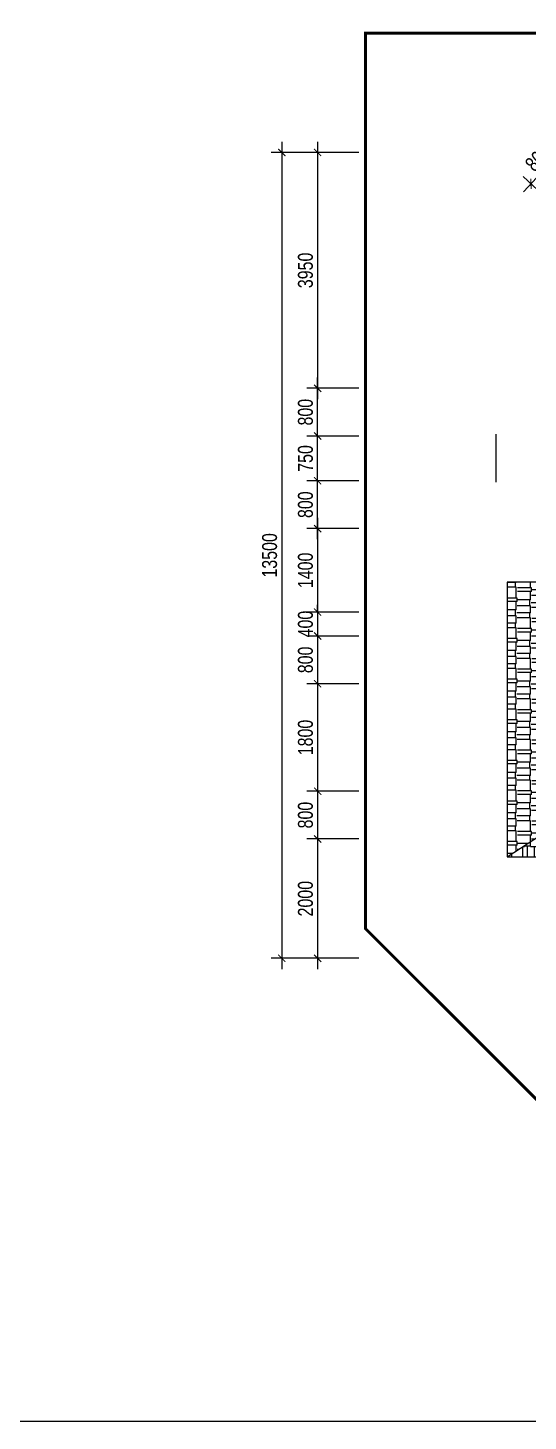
# Model space of a CAD drawing. Header units: millimetres. Extents: x 33748 to 451939, y -263262 to 62681.
# Drawn here: x 201582 to 209962, y -83068 to -59728 of the extents above; entities that cross this region are included whole.
import ezdxf

# ---------------------------------------------------------------- set-up
doc = ezdxf.new("R2010")
doc.units = ezdxf.units.MM
doc.header["$PDMODE"] = 98
doc.linetypes.add('CENTER', pattern=[50.8, 31.75, -6.35, 6.35, -6.35])
doc.linetypes.add('HIDDEN', pattern=[0.375, 0.25, -0.125])
doc.layers.get('Defpoints').update_dxf_attribs({"color": 202, "lineweight": 13})
for name, color, linetype in [('-HATCH CONCRETE', 54, 'Continuous'), ('12. NET DIM', 9, 'Continuous'), ('13. NET HATCH', 252, 'Continuous'), ('SOLO', 7, 'Continuous')]:
    doc.layers.add(name, color=color, linetype=linetype)
doc.layers.add('-RANH GIOI KHU DAT', color=12, linetype='CENTER', lineweight=18)
doc.styles.add('AVANH', font='', dxfattribs={"width": 0.8})
doc.styles.get('AVANH').set_extended_font_data('.VnAvantH')
doc.dimstyles.new('C_100A3', dxfattribs={"dimscale": 100, "dimtxt": 2.5, "dimasz": 1.2, "dimexe": 1.8, "dimexo": 0, "dimgap": 0.75, "dimtad": 1, "dimdec": 0, "dimzin": 0, "dimdsep": 46, "dimtxsty": 'AVANH', "dimblk": 'ARCHTICK', "dimcen": 0, "dimdle": 1.8, "dimclrd": 256, "dimclre": 256, "dimclrt": 7, "dimadec": 0, "dimazin": 0, "dimtfac": 0.0001, "dimtdec": 0, "dimtix": 1, "dimtmove": 2, "dimatfit": 3, "dimldrblk": 'ARCHTICK', "dimfxl": 1.8, "dimtolj": 1, "dimtzin": 0, "dimarcsym": 0})

# ---------------------------------------------------------------- blocks, each defined once
blk = doc.blocks.new('_ARCHTICK')
at = {"const_width": 0.15}
blk.add_lwpolyline([(-0.5, -0.5), (0.5, 0.5)], dxfattribs=at)
blk = doc.blocks.new('*D237')
at = {"layer": '12. NET DIM', "lineweight": -2, "transparency": 16777216}
for p, q in [((206436, -68296), (206436, -67136)), ((207125, -67316), (206256, -67316)), ((207125, -68116), (206256, -68116))]:
    blk.add_line(p, q, dxfattribs=at)
at = {"layer": 'Defpoints', "color": 0, "transparency": 16777216}
for p in [(206436, -67316), (207125, -67316), (207125, -68116)]:
    blk.add_point(p, dxfattribs=at)
at = {"layer": '12. NET DIM', "lineweight": -2, "transparency": 16777216, "xscale": 120, "yscale": 120, "zscale": 120}
for p, rotation in [((206436, -67316), 90), ((206436, -68116), 270)]:
    blk.add_blockref('_ARCHTICK', p, dxfattribs=dict(at, rotation=rotation))
at = {"layer": '12. NET DIM', "color": 7, "transparency": 16777216, "insert": (206232, -67716), "char_height": 250, "attachment_point": 5, "rotation": 90, "style": 'AVANH'}
blk.add_mtext('\\A1;800', dxfattribs=at)
blk = doc.blocks.new('*D238')
at = {"layer": '12. NET DIM', "lineweight": -2, "transparency": 16777216}
for p, q in [((206436, -67496), (206436, -66386)), ((207125, -66566), (206256, -66566)), ((207125, -67316), (206256, -67316))]:
    blk.add_line(p, q, dxfattribs=at)
at = {"layer": 'Defpoints', "color": 0, "transparency": 16777216}
for p in [(206436, -66566), (207125, -66566), (207125, -67316)]:
    blk.add_point(p, dxfattribs=at)
at = {"layer": '12. NET DIM', "lineweight": -2, "transparency": 16777216, "xscale": 120, "yscale": 120, "zscale": 120}
for p, rotation in [((206436, -66566), 90), ((206436, -67316), 270)]:
    blk.add_blockref('_ARCHTICK', p, dxfattribs=dict(at, rotation=rotation))
at = {"layer": '12. NET DIM', "color": 7, "transparency": 16777216, "insert": (206232, -66941), "char_height": 250, "attachment_point": 5, "rotation": 90, "style": 'AVANH'}
blk.add_mtext('\\A1;750', dxfattribs=at)
blk = doc.blocks.new('*D239')
at = {"layer": '12. NET DIM', "lineweight": -2, "transparency": 16777216}
for p, q in [((206436, -66746), (206436, -65586)), ((207125, -65766), (206256, -65766)), ((207125, -66566), (206256, -66566))]:
    blk.add_line(p, q, dxfattribs=at)
at = {"layer": 'Defpoints', "color": 0, "transparency": 16777216}
for p in [(206436, -65766), (207125, -65766), (207125, -66566)]:
    blk.add_point(p, dxfattribs=at)
at = {"layer": '12. NET DIM', "lineweight": -2, "transparency": 16777216, "xscale": 120, "yscale": 120, "zscale": 120}
for p, rotation in [((206436, -65766), 90), ((206436, -66566), 270)]:
    blk.add_blockref('_ARCHTICK', p, dxfattribs=dict(at, rotation=rotation))
at = {"layer": '12. NET DIM', "color": 7, "transparency": 16777216, "insert": (206232, -66166), "char_height": 250, "attachment_point": 5, "rotation": 90, "style": 'AVANH'}
blk.add_mtext('\\A1;800', dxfattribs=at)
blk = doc.blocks.new('*D240')
at = {"layer": '12. NET DIM', "lineweight": -2, "transparency": 16777216}
for p, q in [((210676, -61622), (209886, -62472)), ((210827, -62008), (210422, -61632)), ((210282, -62594), (209877, -62217))]:
    blk.add_line(p, q, dxfattribs=at)
at = {"layer": 'Defpoints', "color": 0, "transparency": 16777216}
for p in [(210827, -62008), (210009, -62340), (210282, -62594)]:
    blk.add_point(p, dxfattribs=at)
at = {"layer": '12. NET DIM', "lineweight": -2, "transparency": 16777216, "xscale": 120, "yscale": 120, "zscale": 120}
for p, rotation in [((210554, -61754), 47.06653592375692), ((210009, -62340), 227.0665359237569)]:
    blk.add_blockref('_ARCHTICK', p, dxfattribs=dict(at, rotation=rotation))
at = {"layer": '12. NET DIM', "color": 7, "transparency": 16777216, "insert": (210132, -61908), "char_height": 250, "attachment_point": 5, "rotation": 47.0665, "style": 'AVANH'}
blk.add_mtext('\\A1;800', dxfattribs=at)
blk = doc.blocks.new('*D513')
at = {"layer": '12. NET DIM', "lineweight": -2, "transparency": 16777216}
for p, q in [((207125, -61815), (206256, -61815)), ((206436, -61635), (206436, -65946)), ((207125, -65766), (206256, -65766))]:
    blk.add_line(p, q, dxfattribs=at)
at = {"layer": 'Defpoints', "color": 0, "transparency": 16777216}
for p in [(207125, -61815), (206436, -65766), (207125, -65766)]:
    blk.add_point(p, dxfattribs=at)
at = {"layer": '12. NET DIM', "lineweight": -2, "transparency": 16777216, "xscale": 120, "yscale": 120, "zscale": 120}
for p, rotation in [((206436, -61815), 90), ((206436, -65766), 270)]:
    blk.add_blockref('_ARCHTICK', p, dxfattribs=dict(at, rotation=rotation))
at = {"layer": '12. NET DIM', "color": 7, "transparency": 16777216, "insert": (206232, -63791), "char_height": 250, "attachment_point": 5, "rotation": 90, "style": 'AVANH'}
blk.add_mtext('\\A1;3950', dxfattribs=at)
blk = doc.blocks.new('*D514')
at = {"layer": '12. NET DIM', "lineweight": -2, "transparency": 16777216}
for p, q in [((207125, -68116), (206256, -68116)), ((206436, -67936), (206436, -69696)), ((207125, -69516), (206256, -69516))]:
    blk.add_line(p, q, dxfattribs=at)
at = {"layer": 'Defpoints', "color": 0, "transparency": 16777216}
for p in [(207125, -68116), (206436, -69516), (207125, -69516)]:
    blk.add_point(p, dxfattribs=at)
at = {"layer": '12. NET DIM', "lineweight": -2, "transparency": 16777216, "xscale": 120, "yscale": 120, "zscale": 120}
for p, rotation in [((206436, -68116), 90), ((206436, -69516), 270)]:
    blk.add_blockref('_ARCHTICK', p, dxfattribs=dict(at, rotation=rotation))
at = {"layer": '12. NET DIM', "color": 7, "transparency": 16777216, "insert": (206232, -68816), "char_height": 250, "attachment_point": 5, "rotation": 90, "style": 'AVANH'}
blk.add_mtext('\\A1;1400', dxfattribs=at)
blk = doc.blocks.new('*D515')
at = {"layer": '12. NET DIM', "lineweight": -2, "transparency": 16777216}
for p, q in [((207125, -69516), (206256, -69516)), ((206436, -69516), (206436, -69396)), ((206436, -69516), (206436, -69916)), ((207125, -69916), (206256, -69916)), ((206436, -69916), (206436, -70036))]:
    blk.add_line(p, q, dxfattribs=at)
at = {"layer": 'Defpoints', "color": 0, "transparency": 16777216}
for p in [(207125, -69516), (206436, -69916), (207125, -69916)]:
    blk.add_point(p, dxfattribs=at)
at = {"layer": '12. NET DIM', "lineweight": -2, "transparency": 16777216, "xscale": 120, "yscale": 120, "zscale": 120}
for p, rotation in [((206436, -69516), 270), ((206436, -69916), 90)]:
    blk.add_blockref('_ARCHTICK', p, dxfattribs=dict(at, rotation=rotation))
at = {"layer": '12. NET DIM', "color": 7, "transparency": 16777216, "insert": (206232, -69716), "char_height": 250, "attachment_point": 5, "rotation": 90, "style": 'AVANH'}
blk.add_mtext('\\A1;400', dxfattribs=at)
blk = doc.blocks.new('*D516')
at = {"layer": '12. NET DIM', "lineweight": -2, "transparency": 16777216}
for p, q in [((206436, -69736), (206436, -70896)), ((207125, -69916), (206256, -69916)), ((207125, -70716), (206256, -70716))]:
    blk.add_line(p, q, dxfattribs=at)
at = {"layer": 'Defpoints', "color": 0, "transparency": 16777216}
for p in [(207125, -69916), (206436, -70716), (207125, -70716)]:
    blk.add_point(p, dxfattribs=at)
at = {"layer": '12. NET DIM', "lineweight": -2, "transparency": 16777216, "xscale": 120, "yscale": 120, "zscale": 120}
for p, rotation in [((206436, -69916), 90), ((206436, -70716), 270)]:
    blk.add_blockref('_ARCHTICK', p, dxfattribs=dict(at, rotation=rotation))
at = {"layer": '12. NET DIM', "color": 7, "transparency": 16777216, "insert": (206232, -70316), "char_height": 250, "attachment_point": 5, "rotation": 90, "style": 'AVANH'}
blk.add_mtext('\\A1;800', dxfattribs=at)
blk = doc.blocks.new('*D517')
at = {"layer": '12. NET DIM', "lineweight": -2, "transparency": 16777216}
for p, q in [((207125, -70716), (206256, -70716)), ((206436, -70536), (206436, -72696)), ((207125, -72516), (206256, -72516))]:
    blk.add_line(p, q, dxfattribs=at)
at = {"layer": 'Defpoints', "color": 0, "transparency": 16777216}
for p in [(207125, -70716), (206436, -72516), (207125, -72516)]:
    blk.add_point(p, dxfattribs=at)
at = {"layer": '12. NET DIM', "lineweight": -2, "transparency": 16777216, "xscale": 120, "yscale": 120, "zscale": 120}
for p, rotation in [((206436, -70716), 90), ((206436, -72516), 270)]:
    blk.add_blockref('_ARCHTICK', p, dxfattribs=dict(at, rotation=rotation))
at = {"layer": '12. NET DIM', "color": 7, "transparency": 16777216, "insert": (206232, -71616), "char_height": 250, "attachment_point": 5, "rotation": 90, "style": 'AVANH'}
blk.add_mtext('\\A1;1800', dxfattribs=at)
blk = doc.blocks.new('*D518')
at = {"layer": '12. NET DIM', "lineweight": -2, "transparency": 16777216}
for p, q in [((206436, -72336), (206436, -73496)), ((207125, -72516), (206256, -72516)), ((207125, -73316), (206256, -73316))]:
    blk.add_line(p, q, dxfattribs=at)
at = {"layer": 'Defpoints', "color": 0, "transparency": 16777216}
for p in [(207125, -72516), (206436, -73316), (207125, -73316)]:
    blk.add_point(p, dxfattribs=at)
at = {"layer": '12. NET DIM', "lineweight": -2, "transparency": 16777216, "xscale": 120, "yscale": 120, "zscale": 120}
for p, rotation in [((206436, -72516), 90), ((206436, -73316), 270)]:
    blk.add_blockref('_ARCHTICK', p, dxfattribs=dict(at, rotation=rotation))
at = {"layer": '12. NET DIM', "color": 7, "transparency": 16777216, "insert": (206232, -72916), "char_height": 250, "attachment_point": 5, "rotation": 90, "style": 'AVANH'}
blk.add_mtext('\\A1;800', dxfattribs=at)
blk = doc.blocks.new('*D519')
at = {"layer": '12. NET DIM', "lineweight": -2, "transparency": 16777216}
for p, q in [((206436, -73136), (206436, -75495)), ((207125, -73316), (206256, -73316)), ((207125, -75315), (206256, -75315))]:
    blk.add_line(p, q, dxfattribs=at)
at = {"layer": 'Defpoints', "color": 0, "transparency": 16777216}
for p in [(207125, -73316), (206436, -75315), (207125, -75315)]:
    blk.add_point(p, dxfattribs=at)
at = {"layer": '12. NET DIM', "lineweight": -2, "transparency": 16777216, "xscale": 120, "yscale": 120, "zscale": 120}
for p, rotation in [((206436, -73316), 90), ((206436, -75315), 270)]:
    blk.add_blockref('_ARCHTICK', p, dxfattribs=dict(at, rotation=rotation))
at = {"layer": '12. NET DIM', "color": 7, "transparency": 16777216, "insert": (206232, -74316), "char_height": 250, "attachment_point": 5, "rotation": 90, "style": 'AVANH'}
blk.add_mtext('\\A1;2000', dxfattribs=at)
blk = doc.blocks.new('*D520')
at = {"layer": '12. NET DIM', "lineweight": -2, "transparency": 16777216}
for p, q in [((207125, -61815), (205656, -61815)), ((205836, -61635), (205836, -75495)), ((207125, -75315), (205656, -75315))]:
    blk.add_line(p, q, dxfattribs=at)
at = {"layer": 'Defpoints', "color": 0, "transparency": 16777216}
for p in [(207125, -61815), (205836, -75315), (207125, -75315)]:
    blk.add_point(p, dxfattribs=at)
at = {"layer": '12. NET DIM', "lineweight": -2, "transparency": 16777216, "xscale": 120, "yscale": 120, "zscale": 120}
for p, rotation in [((205836, -61815), 90), ((205836, -75315), 270)]:
    blk.add_blockref('_ARCHTICK', p, dxfattribs=dict(at, rotation=rotation))
at = {"layer": '12. NET DIM', "color": 7, "transparency": 16777216, "insert": (205632, -68565), "char_height": 250, "attachment_point": 5, "rotation": 90, "style": 'AVANH'}
blk.add_mtext('\\A1;13500', dxfattribs=at)

msp = doc.modelspace()

# ---------------------------------------------------------------- hatches: boundary and pattern name
at = {"layer": '13. NET HATCH'}
h = msp.add_hatch(dxfattribs=at)
h.set_pattern_fill('MAIGO-02', color=256, scale=20, angle=90)
h.set_pattern_definition([(90, (0, 0), (-240, 510), [120, -100, 140, -60, 180, -80]), (90, (-10, 120), (-240, 510), [100, -380, 80, -120]), (90, (15, 360), (-240, 510), [60, -620]), (180, (0, 0), (-240, -170), [230, -730]), (180, (7e-15, 120), (-240, -170), [225, -735]), (180, (1e-14, 220), (-240, -170), [210, -750]), (180, (15, 360), (-240, -170), [230, -730]), (180, (15, 420), (-240, -170), [230, -730]), (180, (4e-14, 600), (-240, -170), [220, -740])])
h.paths.add_polyline_path([(209607.8, -69015.7), (210107.8, -69015.7), (210107.8, -69515.7), (211507.8, -69515.7), (211507.8, -70715.7), (211507.8, -72381.2), (209607.8, -73615.7)])
h.paths.add_polyline_path([(210781.8, -73205), (210781.8, -72629.9), (211378.9, -72629.9), (211378.9, -73205)], flags=17)
h = msp.add_hatch(dxfattribs=at)
h.set_pattern_fill('MAIGO-02', color=256, scale=20)
h.set_pattern_definition([(0, (0, 0), (510, 240), [120, -100, 140, -60, 180, -80]), (0, (120, 10), (510, 240), [100, -380, 80, -120]), (0, (360, -15), (510, 240), [60, -620]), (90, (0, 0), (-170, 240), [230, -730]), (90, (120, 0), (-170, 240), [225, -735]), (90, (220, 0), (-170, 240), [210, -750]), (90, (360, -15), (-170, 240), [230, -730]), (90, (420, -15), (-170, 240), [230, -730]), (90, (600, 0), (-170, 240), [220, -740])])
h.paths.add_polyline_path([(211507.8, -72381.2), (211507.8, -72515.7), (211507.8, -73315.7), (211507.8, -73615.7), (209607.8, -73615.7)])
h.paths.add_polyline_path([(210781.8, -73205), (210781.8, -72629.9), (211378.9, -72629.9), (211378.9, -73205)], flags=24)

# ---------------------------------------------------------------- linework, layer by layer
at = {"layer": '-HATCH CONCRETE'}
msp.add_line((209419.5, -66535.9), (209419.5, -67335.9), dxfattribs=at)
at = {"layer": '-RANH GIOI KHU DAT', "linetype": 'HIDDEN', "ltscale": 10, "const_width": 50}
msp.add_lwpolyline([(207239.6, -74821), (207239.6, -59815.4), (210163, -59815.4), (220607.5, -59815.4), (220607.5, -79815.4), (212239.6, -79815.4)], close=True, dxfattribs=at)
at = {"layer": 'Defpoints'}
msp.add_lwpolyline([(226907.2, -83068.4), (226907.2, -49804.4), (179867.2, -49804.4), (179867.2, -83068.4)], close=True, dxfattribs=at)
at = {"layer": 'SOLO'}
for p, q in [((210107.8, -69015.7), (209607.8, -69015.7)), ((209607.8, -69015.7), (209607.8, -73615.7)), ((209607.8, -73615.7), (211507.8, -73615.7))]:
    msp.add_line(p, q, dxfattribs=at)
msp.add_lwpolyline([(209607.8, -73615.7), (211507.8, -72381.2)], dxfattribs=at)

# ---------------------------------------------------------------- dimensions: what is measured, and where the dimension line sits
at = {"layer": '12. NET DIM'}
dim = msp.add_aligned_dim(p1=(210826.7, -62008.1), p2=(210281.6, -62594), distance=-372.9, dimstyle='C_100A3', dxfattribs=at)
dim.commit()
dim.dimension.update_dxf_attribs({"geometry": '*D240', "text_midpoint": (210131.6, -61907.9)})
for base, p1, p2, picture, middle in [((205836.4, -75315.4), (207125.2, -61815.4), (207125.2, -75315.4), '*D520', (205632.1, -68565.4)), ((206436.4, -65765.7), (207125.2, -61815.4), (207125.2, -65765.7), '*D513', (206232.1, -63790.5)), ((206436.4, -65765.7), (207125.2, -66565.7), (207125.2, -65765.7), '*D239', (206232.1, -66165.7)), ((206436.4, -66565.7), (207125.2, -67315.7), (207125.2, -66565.7), '*D238', (206232.1, -66940.7)), ((206436.4, -67315.7), (207125.2, -68115.7), (207125.2, -67315.7), '*D237', (206232.1, -67715.7)), ((206436.4, -69515.7), (207125.2, -68115.7), (207125.2, -69515.7), '*D514', (206232.1, -68815.7)), ((206436.4, -69915.7), (207125.2, -69515.7), (207125.2, -69915.7), '*D515', (206232.1, -69715.7)), ((206436.4, -70715.7), (207125.2, -69915.7), (207125.2, -70715.7), '*D516', (206232.1, -70315.7)), ((206436.4, -72515.7), (207125.2, -70715.7), (207125.2, -72515.7), '*D517', (206232.1, -71615.7)), ((206436.4, -73315.7), (207125.2, -72515.7), (207125.2, -73315.7), '*D518', (206232.1, -72915.7)), ((206436.4, -75315.4), (207125.2, -73315.7), (207125.2, -75315.4), '*D519', (206232.1, -74315.5))]:
    dim = msp.add_linear_dim(base=base, p1=p1, p2=p2, angle=90, dimstyle='C_100A3', dxfattribs=at)
    dim.commit()
    dim.dimension.update_dxf_attribs({"geometry": picture, "text_midpoint": middle})

doc.saveas('drawing.dxf')
